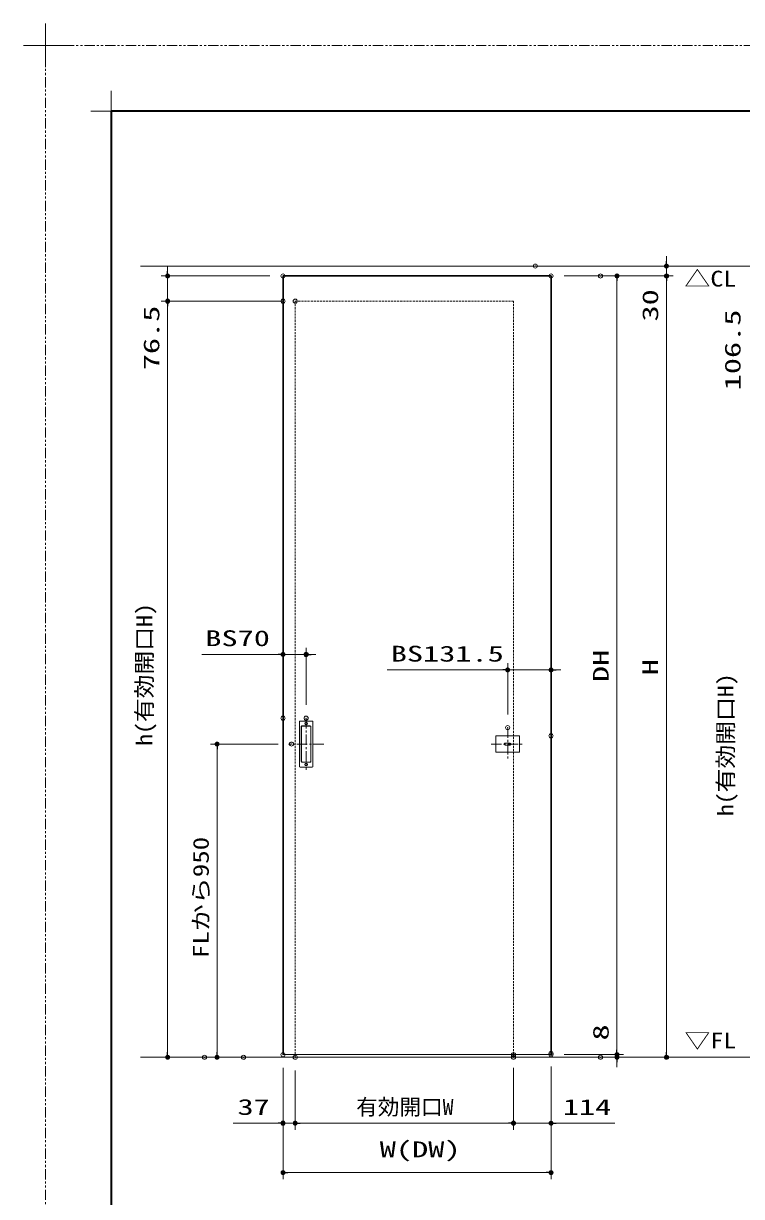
# Model space of a CAD drawing. Units: millimetres, scale not verified. Extents: x -1306 to 1306, y -607 to 607.
# Drawn here: x -1306 to -871, y -104 to 607 of the extents above; entities that cross this region are included whole.
import ezdxf
from ezdxf.enums import TextEntityAlignment as Align

# ---------------------------------------------------------------- set-up
doc = ezdxf.new("R2010")
doc.units = ezdxf.units.MM
doc.header["$LTSCALE"] = 5
doc.header["$PDMODE"] = 32
doc.header["$PDSIZE"] = 2.5
for name, pattern in [('USER1', [2.5, 1.25, -0.25, 0.25, -0.25, 0.25, -0.25]), ('USER2', [0.375, 0.25, -0.125]), ('USER3', [2, 1.25, -0.25, 0.25, -0.25])]:
    doc.linetypes.add(name, pattern=pattern)
for name, color, linetype, lineweight in [('0-1_線(黄)', 2, 'Continuous', 15), ('0-3_陰線', 1, 'USER1', 9), ('0-B_点線(水)', 4, 'USER2', 9), ('0-C_中心線', 3, 'USER3', 9), ('0-D_線(白)', 7, 'Continuous', 30), ('1-0_線(水)', 4, 'Continuous', 9), ('1-1_寸法線', 3, 'Continuous', 13), ('1-4_DEFPOINTS', 7, 'Continuous', 5), ('1-5_0', 3, 'Continuous', 25), ('1-8_図面枠', 7, 'Continuous', 35), ('1-9_一般', 7, 'Continuous', 5)]:
    doc.layers.add(name, color=color, linetype=linetype, lineweight=lineweight)
doc.styles.add('ＭＳ ゴシック', font='')
doc.styles.get('ＭＳ ゴシック').set_extended_font_data('MS Gothic')

# ---------------------------------------------------------------- blocks, each defined once
blk = doc.blocks.new('_DOT')
at = {"layer": '1-5_0'}
blk.add_line((-2.5, 0), (-5, 0), dxfattribs=at)
for points in [[(0, 0), (-2.5, 0), (-2.48, 0.313)], [(0, 0), (-2.48, -0.313), (-2.5, 0)], [(0, 0), (-2.48, 0.313), (-2.421, 0.622)], [(0, 0), (-2.421, -0.622), (-2.48, -0.313)], [(0, 0), (-2.421, 0.622), (-2.324, 0.92)], [(0, 0), (-2.324, -0.92), (-2.421, -0.622)], [(0, 0), (-2.324, 0.92), (-2.191, 1.204)], [(0, 0), (-2.191, -1.204), (-2.324, -0.92)], [(0, 0), (-2.191, 1.204), (-2.023, 1.469)], [(0, 0), (-2.023, -1.469), (-2.191, -1.204)], [(0, 0), (-2.023, 1.469), (-1.822, 1.711)], [(0, 0), (-1.822, -1.711), (-2.023, -1.469)], [(0, 0), (-1.822, 1.711), (-1.594, 1.926)], [(0, 0), (-1.594, -1.926), (-1.822, -1.711)], [(0, 0), (-1.594, 1.926), (-1.34, 2.111)], [(0, 0), (-1.34, -2.111), (-1.594, -1.926)], [(0, 0), (-1.34, 2.111), (-1.064, 2.262)], [(0, 0), (-1.064, -2.262), (-1.34, -2.111)], [(0, 0), (-1.064, 2.262), (-0.773, 2.378)], [(0, 0), (-0.773, -2.378), (-1.064, -2.262)], [(0, 0), (-0.773, 2.378), (-0.468, 2.456)], [(0, 0), (-0.468, -2.456), (-0.773, -2.378)], [(0, 0), (-0.468, 2.456), (-0.157, 2.495)], [(0, 0), (-0.157, -2.495), (-0.468, -2.456)], [(0, 0), (-0.157, 2.495), (0.157, 2.495)], [(0, 0), (0.157, -2.495), (-0.157, -2.495)], [(0, 0), (0.157, 2.495), (0.468, 2.456)], [(0, 0), (0.468, 2.456), (0.773, 2.378)], [(0, 0), (0.773, 2.378), (1.064, 2.262)], [(0, 0), (1.064, 2.262), (1.34, 2.111)], [(0, 0), (1.34, 2.111), (1.594, 1.926)], [(0, 0), (1.594, 1.926), (1.822, 1.711)], [(0, 0), (1.822, 1.711), (2.023, 1.469)], [(0, 0), (2.023, 1.469), (2.191, 1.204)], [(0, 0), (2.191, 1.204), (2.324, 0.92)], [(0, 0), (2.324, 0.92), (2.421, 0.622)], [(0, 0), (2.421, 0.622), (2.48, 0.313)], [(0, 0), (2.48, 0.313), (2.5, 0)], [(0, 0), (0.468, -2.456), (0.157, -2.495)], [(0, 0), (0.773, -2.378), (0.468, -2.456)], [(0, 0), (1.064, -2.262), (0.773, -2.378)], [(0, 0), (1.34, -2.111), (1.064, -2.262)], [(0, 0), (1.594, -1.926), (1.34, -2.111)], [(0, 0), (1.822, -1.711), (1.594, -1.926)], [(0, 0), (2.023, -1.469), (1.822, -1.711)], [(0, 0), (2.191, -1.204), (2.023, -1.469)], [(0, 0), (2.324, -0.92), (2.191, -1.204)], [(0, 0), (2.421, -0.622), (2.324, -0.92)], [(0, 0), (2.48, -0.313), (2.421, -0.622)], [(0, 0), (2.5, 0), (2.48, -0.313)]]:
    blk.add_solid(points, dxfattribs=at)
blk = doc.blocks.new('グループ-13-1')
at = {"layer": '1-9_一般'}
for p, q in [((62041.6, -14029.5), (62041.6, -13365.5)), ((61709.6, -13697.5), (62373.6, -13697.5))]:
    blk.add_line(p, q, dxfattribs=at)

msp = doc.modelspace()

# ---------------------------------------------------------------- linework, layer by layer
at = {"layer": '0-1_線(黄)'}
for p, q in [((-1235.181, 460.092), (-539.702, 460.092)), ((-1235.181, -19.908), (-539.702, -19.908))]:
    msp.add_line(p, q, dxfattribs=at)
at = {"layer": '0-3_陰線', "color": 4}
for p in [(387.036, 594), (-1292.964, -594)]:
    msp.add_line(p, (-1292.964, 594), dxfattribs=at)
at = {"layer": '0-B_点線(水)'}
msp.add_line((-1008.987, -19.908), (-1008.987, 438.792), dxfattribs=at)
msp.add_lwpolyline([(-1141.387, -19.908), (-1141.387, 438.792), (-1008.987, 438.792)], dxfattribs=at)
at = {"layer": '0-C_中心線'}
for p, q in [((-1134.787, 185.803), (-1134.787, 154.381)), ((-1012.487, 180.092), (-1012.487, 160.092)), ((-1124.074, 170.092), (-1145.501, 170.092)), ((-1022.487, 170.092), (-1002.487, 170.092))]:
    msp.add_line(p, q, dxfattribs=at)
at = {"layer": '0-D_線(白)'}
for p, q in [((-1148.787, 454.092), (-986.187, 454.092)), ((-1148.787, 454.092), (-1148.787, -18.308)), ((-986.187, -18.308), (-986.187, 454.092))]:
    msp.add_line(p, q, dxfattribs=at)
at = {"layer": '1-0_線(水)'}
msp.add_line((-1148.787, -18.308), (-986.187, -18.308), dxfattribs=at)
at = {"layer": '1-1_寸法線'}
for p, q in [((-916.187, 463.092), (-916.187, 466.092)), ((-1218.787, 457.092), (-1218.787, 460.092)), ((-987.687, 460.092), (-912.187, 460.092)), ((-916.187, 460.092), (-916.187, 454.092)), ((-1156.787, 454.092), (-1222.787, 454.092)), ((-1218.787, 454.092), (-1218.787, 438.792)), ((-978.187, 454.092), (-912.187, 454.092)), ((-978.187, 454.092), (-942.187, 454.092)), ((-948.187, 454.092), (-912.187, 454.092)), ((-946.187, 451.092), (-946.187, -15.308)), ((-916.187, 451.092), (-916.187, 423.901)), ((-916.187, 451.092), (-916.187, -16.908)), ((-1149.387, 438.792), (-1222.787, 438.792)), ((-1156.787, 438.792), (-1222.787, 438.792)), ((-1218.787, 435.792), (-1218.787, 394.315)), ((-1218.787, 435.792), (-1218.787, -16.908)), ((-1148.787, 193.803), (-1148.787, 228.467)), ((-1134.787, 193.803), (-1134.787, 228.467)), ((-1151.787, 224.467), (-1198.025, 224.467)), ((-1134.787, 224.467), (-1148.787, 224.467)), ((-1131.787, 224.467), (-1128.787, 224.467)), ((-1015.487, 215.092), (-1085.535, 215.092)), ((-1012.487, 188.092), (-1012.487, 219.092)), ((-986.187, 215.092), (-1012.487, 215.092)), ((-986.187, 183.092), (-986.187, 219.092)), ((-983.187, 215.092), (-980.187, 215.092)), ((-1138.887, 156.492), (-1138.887, 183.692)), ((-1138.487, 184.092), (-1131.087, 184.092)), ((-1137.687, 159.492), (-1137.687, 180.692)), ((-1137.587, 159.592), (-1137.587, 180.592)), ((-1137.287, 181.092), (-1132.287, 181.092)), ((-1137.187, 180.992), (-1132.387, 180.992)), ((-1131.987, 180.592), (-1131.987, 159.592)), ((-1131.887, 180.692), (-1131.887, 159.492)), ((-1130.687, 183.692), (-1130.687, 156.492)), ((-1019.687, 174.892), (-1019.687, 165.292)), ((-1005.487, 175.092), (-1019.487, 175.092)), ((-1005.287, 165.292), (-1005.287, 174.892)), ((-1151.649, 170.092), (-1192.787, 170.092)), ((-1188.787, 167.092), (-1188.787, -16.908)), ((-1019.487, 165.092), (-1005.487, 165.092)), ((-1013.987, 170.692), (-1010.987, 170.692)), ((-1013.987, 169.5), (-1010.987, 169.492)), ((-1132.287, 159.092), (-1137.287, 159.092)), ((-1132.387, 159.192), (-1137.187, 159.192)), ((-1131.087, 156.092), (-1138.487, 156.092)), ((-946.187, -15.308), (-946.187, 2.358)), ((-1180.741, -19.908), (-1222.787, -19.908)), ((-1188.425, -19.908), (-1184.787, -19.908)), ((-1000.987, -19.908), (-942.187, -19.908)), ((-978.187, -18.308), (-942.187, -18.308)), ((-978.187, -18.308), (-942.187, -18.308)), ((-948.187, -19.908), (-912.187, -19.908)), ((-946.187, -19.908), (-946.187, -18.308)), ((-1148.787, -26.308), (-1148.787, -93.908)), ((-1148.787, -26.308), (-1148.787, -63.908)), ((-1141.387, -27.908), (-1141.387, -63.908)), ((-1141.387, -27.908), (-1141.387, -63.908)), ((-1008.987, -26.308), (-1008.987, -63.908)), ((-1008.987, -26.308), (-1008.987, -63.908)), ((-986.187, -25.508), (-986.187, -93.908)), ((-986.187, -26.308), (-986.187, -63.908)), ((-946.187, -22.908), (-946.187, -25.908)), ((-1151.787, -59.908), (-1178.978, -59.908)), ((-1141.387, -59.908), (-1148.787, -59.908)), ((-1138.387, -59.908), (-1011.987, -59.908)), ((-1138.387, -59.908), (-1135.387, -59.908)), ((-1011.987, -59.908), (-1014.987, -59.908)), ((-1008.987, -59.908), (-986.187, -59.908)), ((-983.187, -59.908), (-947.425, -59.908)), ((-1145.787, -89.908), (-989.187, -89.908))]:
    msp.add_line(p, q, dxfattribs=at)
for centre, radius in [((-1134.787, 182.492), 0.8), ((-1010.987, 170.092), 0.6), ((-1010.987, 170.092), 0.4), ((-1134.787, 157.692), 0.8)]:
    msp.add_circle(centre, radius, dxfattribs=at)
for centre, radius, start, end in [((-1138.487, 183.692), 0.4, 90, 180), ((-1137.287, 180.692), 0.4, 90, 180), ((-1137.187, 180.592), 0.4, 90, 180), ((-1132.387, 180.592), 0.4, 0, 90), ((-1132.287, 180.692), 0.4, 0, 90), ((-1131.087, 183.692), 0.4, 0, 90), ((-1019.487, 174.892), 0.2, 90, 180), ((-1005.487, 174.892), 0.2, 0, 90), ((-1019.487, 165.292), 0.2, 180, 270), ((-1013.987, 170.092), 0.6, 90, 279.43512), ((-1005.487, 165.292), 0.2, 270, 0), ((-1137.287, 159.492), 0.4, 180, 270), ((-1137.187, 159.592), 0.4, 180, 270), ((-1132.387, 159.592), 0.4, 270, 0), ((-1132.287, 159.492), 0.4, 270, 0), ((-1138.487, 156.492), 0.4, 180, 270), ((-1131.087, 156.492), 0.4, 270, 0)]:
    msp.add_arc(centre, radius, start, end, dxfattribs=at)
at = {"layer": '1-4_DEFPOINTS'}
for p, q in [((-1252.964, 541.55), (-1252.964, 566.45)), ((-1265.414, 554), (-1240.514, 554))]:
    msp.add_line(p, q, dxfattribs=at)
for p in [(-995.687, 460.092), (-1148.787, 454.092), (-986.187, 454.092), (-956.187, 454.092), (-916.187, 454.092), (-1218.787, 438.792), (-1148.787, 438.792), (-1141.387, 438.792), (-1134.787, 224.467), (-986.187, 215.092), (-1148.787, 185.803), (-1134.787, 185.803), (-1012.487, 180.092), (-1143.649, 170.092), (-986.187, 175.092), (-1218.787, -19.908), (-1196.425, -19.908), (-1188.787, -19.908), (-1172.741, -19.908), (-1148.787, -18.308), (-1141.387, -19.908), (-1008.987, -18.308), (-1008.987, -19.908), (-986.187, -17.508), (-986.187, -18.308), (-986.187, -18.308), (-956.187, -19.908), (-946.187, -18.308), (-946.187, -19.908), (-916.187, -19.908), (-1148.787, -59.908), (-1008.987, -59.908), (-986.187, -89.908)]:
    msp.add_point(p, dxfattribs=at)
at = {"layer": '1-8_図面枠'}
msp.add_lwpolyline([(-1252.964, -554), (347.036, -554), (347.036, 554), (-1252.964, 554)], close=True, dxfattribs=at)

# ---------------------------------------------------------------- block references
at = {"layer": '0-3_陰線', "xscale": 0.04, "yscale": 0.04}
msp.add_blockref('グループ-13-1', (-3774.629, 1141.9), dxfattribs=at)
at = {"layer": '1-1_寸法線', "xscale": 0.6, "yscale": 0.6}
for p, rotation in [((-916.187, 460.092), 270), ((-1218.787, 454.092), 270), ((-946.187, 454.092), 90), ((-916.187, 454.092), 90), ((-916.187, 454.092), 90), ((-1218.787, 438.792), 90), ((-1218.787, 438.792), 90), ((-1134.787, 224.467), 180), ((-986.187, 215.092), 180), ((-1188.787, 170.092), 90), ((-1218.787, -19.908), 270), ((-1188.787, -19.908), 270), ((-946.187, -18.308), 270), ((-946.187, -18.308), 270), ((-946.187, -19.908), 90), ((-916.187, -19.908), 270), ((-1141.387, -59.908), 180), ((-1141.387, -59.908), 180), ((-986.187, -59.908), 180), ((-1148.787, -89.908), 180)]:
    msp.add_blockref('_DOT', p, dxfattribs=dict(at, rotation=rotation))
for p in [(-1148.787, 224.467), (-1012.487, 215.092), (-1148.787, -59.908), (-1008.987, -59.908), (-1008.987, -59.908), (-986.187, -89.908)]:
    msp.add_blockref('_DOT', p, dxfattribs=at)

# ---------------------------------------------------------------- texts
at = {"layer": '0-1_線(黄)', "style": 'ＭＳ ゴシック', "width": 1.2}
for s, p in [('△CL', (-905.308, 444.77)), ('▽FL', (-905.308, -17.408))]:
    msp.add_text(s, height=9.621, dxfattribs=at).set_placement(p, align=Align.BOTTOM_LEFT)
at = {"layer": '1-1_寸法線', "style": 'ＭＳ ゴシック'}
for s, height, width, p in [('30', 9.604, 1.5, (-918.337, 426.472)), ('76.5', 9.604, 1.5, (-1220.937, 396.887)), ('106.5', 9.604, 1.5, (-868.35, 384.699)), ('h(有効開口H)', 9.621, 1.1, (-1225.223, 169.013)), ('DH', 9.604, 1.5, (-948.337, 207.653)), ('H', 9.604, 1.5, (-918.337, 211.853)), ('h(有効開口H)', 9.621, 1.1, (-872.636, 126.413)), ('FLから950', 9.604, 1.25, (-1190.937, 40.234)), ('8', 9.604, 1.5, (-948.337, -9.737))]:
    msp.add_text(s, height=height, rotation=90, dxfattribs=dict(at, width=width)).set_placement(p, align=Align.BOTTOM_LEFT)
at = {"layer": '1-1_寸法線', "style": 'ＭＳ ゴシック', "width": 1.5}
for s, p in [('BS70', (-1195.93, 226.616)), ('BS131.5', (-1083.44, 217.241)), ('37', (-1176.406, -57.759)), ('114', (-979.045, -57.759)), ('W(DW)', (-1090.106, -83.473))]:
    msp.add_text(s, height=9.604, dxfattribs=at).set_placement(p, align=Align.BOTTOM_LEFT)
at = {"layer": '1-1_寸法線', "style": 'ＭＳ ゴシック'}
msp.add_text('有効開口W', height=9.621, dxfattribs=at).set_placement((-1104.425, -57.759), align=Align.BOTTOM_LEFT)

doc.saveas('drawing.dxf')
